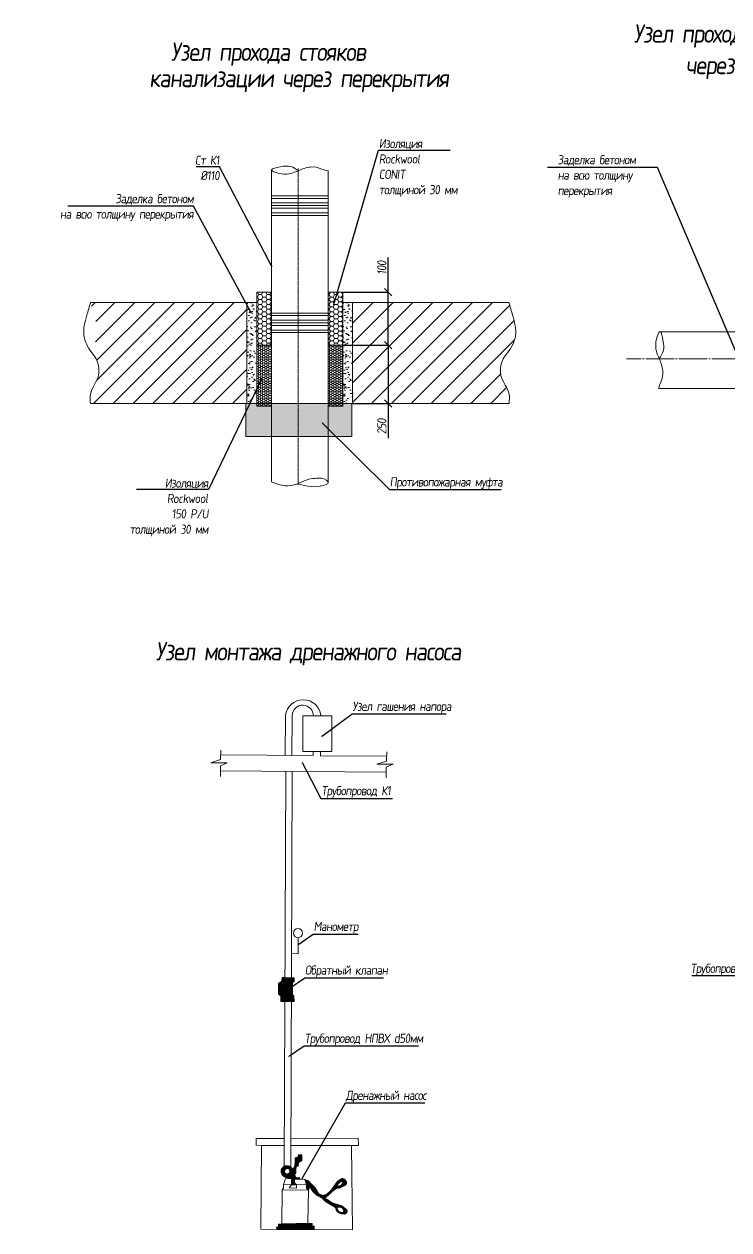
# Model space of a CAD drawing. Header units: millimetres. Extents: x -8689834 to 9419935, y -284943 to 166066.
# Drawn here: x -44076 to -24962, y -171868 to -139161 of the extents above; entities that cross this region are included whole.
import ezdxf
from ezdxf import colors
from ezdxf.entities.mleader import LeaderData, LeaderLine
from ezdxf.math import Vec2, Vec3

# ---------------------------------------------------------------- set-up
doc = ezdxf.new("R2010")
doc.units = ezdxf.units.MM
doc.header["$MEASUREMENT"] = 0
doc.linetypes.add('JIS_08_11', pattern=[12.8, 11, -0.6, 0.6, -0.6])
doc.linetypes.add('осевая', pattern=[50.8, 31.75, -6.35, 6.35, -6.35])
doc.layers.get('0').update_dxf_attribs({"color": 250, "lineweight": 9})
for name, color, linetype, lineweight in [('_ВК-Text К1', 7, 'Continuous', 30), ('_ВК-К14н', 165, 'Continuous', 40), ('_ВК-противопожарная муфта', 1, 'Continuous', 40), ('_ВК-текст В1', 7, 'Continuous', 25), ('_К1', 14, 'Continuous', 40), ('_Размер ВК', 7, 'Continuous', 30)]:
    doc.layers.add(name, color=color, linetype=linetype, lineweight=lineweight)
doc.layers.add('_Стены', color=7, linetype='Continuous')
doc.styles.add('ISOCPEUR', font='isocpeur.ttf', dxfattribs={"width": 0.7})
doc.styles.get("Standard").update_dxf_attribs({"font": 'isocpeur.ttf', "width": 0.7})
doc.styles.add('Основной', font='isocpeui.ttf')
doc.dimstyles.get("Standard").update_dxf_attribs({"dimtxt": 0.18, "dimasz": 0.18, "dimexe": 0.18, "dimexo": 0.0625, "dimgap": 0.09, "dimtad": 0, "dimtih": 1, "dimtoh": 1, "dimdec": 4, "dimzin": 0, "dimdsep": 46, "dimtxsty": 'Standard', "dimcen": 0.09, "dimadec": 0, "dimazin": 0, "dimtfac": 1, "dimtdec": 4, "dimtofl": 0, "dimtmove": 0, "dimatfit": 3, "dimfxl": 1, "dimtolj": 1, "dimtzin": 0, "dimarcsym": 0})
pattern_1 = [(45, (-196589.94, -93706.3), (-269.4077, 269.4077), [])]
pattern_2 = [(0, (-196589.943, -93706.29), (114.3, 65.991135), [76.2, -152.4]), (120, (-196589.943, -93706.29), (-114.3, 65.991136), [76.2, -152.4]), (60, (-196589.943, -93706.29), (2e-07, 131.982271), [-152.4, 76.2])]
pattern_3 = [(45, (45611.51074, 268162.3619), (-0.23665194517, 0.23665194517), [])]

# ---------------------------------------------------------------- blocks, each defined once
blk = doc.blocks.new('_Dot')
at = {"color": 0, "linetype": 'ByBlock', "lineweight": -2}
blk.add_line((-0.5, 0), (-1, 0), dxfattribs=at)
at = {"color": 0, "linetype": 'ByBlock', "const_width": 0.5}
blk.add_lwpolyline([(-0.25, 0, 1), (0.25, 0, 1)], format="xyb", close=True, dxfattribs=at)
blk = doc.blocks.new('_Oblique')
at = {"color": 0, "linetype": 'ByBlock', "lineweight": -2}
blk.add_line((-0.5, -0.5), (0.5, 0.5), dxfattribs=at)
blk = doc.blocks.new('*D2167')
at = {"layer": '_Размер ВК', "color": 0, "lineweight": 30, "transparency": 16777216}
for p, q in [((-34200, -146432), (-34200, -145493)), ((-35436, -146432), (-34200, -146432)), ((-34200, -147872), (-34200, -146432)), ((-35436, -147872), (-34200, -147872))]:
    blk.add_line(p, q, dxfattribs=at)
at = {"layer": '_Размер ВК', "color": 0, "lineweight": 30, "transparency": 16777216, "xscale": 200, "yscale": 200, "zscale": 200}
for p, rotation in [((-34200, -146432), 90), ((-34200, -147872), 270)]:
    blk.add_blockref('_Oblique', p, dxfattribs=dict(at, rotation=rotation))
at = {"layer": '_Размер ВК', "color": 0, "lineweight": 13, "transparency": 16777216, "insert": (-34375, -145774), "char_height": 250, "attachment_point": 5, "rotation": 90}
blk.add_mtext('\\A1;{\\Fsimplex|c0;\\Q7;\\W0.85;\\T0.9;100}', dxfattribs=at)
blk = doc.blocks.new('*D2168')
at = {"layer": '_Размер ВК', "color": 0, "lineweight": 30, "transparency": 16777216}
for p, q in [((-35435, -147872), (-34200, -147872)), ((-34200, -147872), (-34200, -149453)), ((-35168, -149453), (-34200, -149453)), ((-34200, -149453), (-34200, -150391))]:
    blk.add_line(p, q, dxfattribs=at)
at = {"layer": '_Размер ВК', "color": 0, "lineweight": 30, "transparency": 16777216, "xscale": 200, "yscale": 200, "zscale": 200}
for p, rotation in [((-34200, -147872), 90), ((-34200, -149453), 270)]:
    blk.add_blockref('_Oblique', p, dxfattribs=dict(at, rotation=rotation))
at = {"layer": '_Размер ВК', "color": 0, "lineweight": 13, "transparency": 16777216, "insert": (-34375, -150079), "char_height": 250, "attachment_point": 5, "rotation": 90}
blk.add_mtext('\\A1;{\\Fsimplex|c0;\\Q7;\\W0.85;\\T0.9;250}', dxfattribs=at)

msp = doc.modelspace()

# ---------------------------------------------------------------- hatches: boundary and pattern name
at = {"ltscale": 100, "transparency": 33554636}
h = msp.add_hatch(dxfattribs=at)
h.set_pattern_fill('ANSI31', scale=2.677411)
h.set_pattern_definition(pattern_3)
h.paths.add_polyline_path([(-37001.7, -165025.8), (-37080.4, -165023.5), (-37083.5, -165124.7), (-37178.1, -165187.9), (-37174.8, -165465.4), (-37111.8, -165525.8), (-37110, -165673.9), (-37004.3, -165672.6)])
h.paths.add_polyline_path([(-36826.1, -165031.1), (-37001.7, -165025.8), (-37004.3, -165672.6), (-36828.6, -165670.5)])
h.paths.add_polyline_path([(-36751.7, -165033.3), (-36826.1, -165031.1), (-36828.6, -165670.5), (-36755.9, -165669.7), (-36757.8, -165510.5), (-36795, -165491.7), (-36800.1, -165153), (-36754.1, -165132.6)])
h = msp.add_hatch(dxfattribs=at)
h.set_pattern_fill('ANSI31', scale=2.677411)
h.set_pattern_definition(pattern_3)
h.paths.add_polyline_path([(-36259.9, -171694), (-36380, -171692.3), (-37087.2, -171708.6), (-37175.5, -171709.5), (-37174.7, -171790), (-37227.4, -171790.5), (-37226.2, -171854.1), (-36206.8, -171860.9), (-36206.2, -171770.2), (-36261, -171769.4)])
h.paths.add_polyline_path([(-36810.7, -170201.6, 1.4178961), (-36997.8, -170436.4), (-36821.8, -170480.8), (-36822.9, -170642.6), (-36688.3, -170643.5), (-36744.8, -170591.7), (-36742.6, -170492.9), (-36634.8, -170495.3), (-36598.5, -170496.5), (-36597, -170454.4), (-36707.5, -170450.3), (-36745.1, -170354.5), (-36712.6, -170341.7), (-36699.9, -170142.6), (-36649.1, -170135.6), (-36626.5, -170026.8), (-36540.4, -169987.1), (-36543.1, -169833.4), (-36627.9, -169834.8), (-36651, -169903.6), (-36720.3, -169917.6), (-36723.5, -169993.2), (-36731.9, -170133.4), (-36790.5, -170251.3)])
h.paths.add_polyline_path([(-36865.8, -170277.7, -1), (-37016.5, -170277.7, -1)], flags=16)
h.paths.add_polyline_path([(-36382.8, -170530.6), (-36463.6, -170501.2), (-36417.5, -170645.2), (-36418.1, -170735.8), (-36367, -170788.8), (-36332.8, -170685.1), (-36232.5, -170833.2), (-36126, -170933.5), (-35989.2, -171011.4), (-35900.2, -171101.9), (-35763.6, -171177.6), (-35678.6, -171230.2), (-35626, -171272.6), (-35614.8, -171322.9), (-35585.1, -171372), (-35537.7, -171406.3), (-35468.4, -171434.2), (-35387.3, -171437.1), (-35335.2, -171415.2), (-35319.2, -171380.9), (-35324.7, -171320), (-35460.3, -171217.5), (-35600.6, -171171.4), (-35742.7, -171124.7), (-35843, -171050.4), (-35902.8, -171025.5), (-35902.3, -170992.9), (-35881.7, -170964.5), (-35786.3, -170887.4), (-35732.6, -170830.4), (-35599.7, -170737.2), (-35526.1, -170730.5), (-35427.9, -170680.9), (-35347, -170640), (-35328.8, -170562.7), (-35387, -170491), (-35444.6, -170472.1), (-35571.4, -170548), (-35664.9, -170679.2), (-35747.5, -170795.1), (-35876.5, -170912.4), (-35977.9, -170938.4), (-36094.7, -170883.5), (-36183.2, -170730), (-36309.6, -170603.7)])
h.paths.add_polyline_path([(-35596.2, -170677.9), (-35560.1, -170617.3), (-35515.1, -170569.5), (-35459.4, -170541.1), (-35442.2, -170575), (-35450.6, -170634), (-35472.1, -170651.5), (-35495.4, -170670.5), (-35543.5, -170684.8), (-35592, -170692.2)], flags=16)
h.paths.add_polyline_path([(-35587.3, -171248.7), (-35491.5, -171250.6), (-35440.2, -171278.2), (-35404.6, -171329.5), (-35399.7, -171362.1), (-35419.5, -171391.7), (-35455.9, -171396.6), (-35499.4, -171389.7), (-35552.7, -171364.1), (-35578.4, -171322.6), (-35589.2, -171272.3)], flags=16)
at = {"layer": '_ВК-противопожарная муфта', "lineweight": 13}
h = msp.add_hatch(color=256, dxfattribs=at)
h.dxf.hatch_style = 1
h.paths.add_polyline_path([(-38059.2, -149452.7), (-35183.6, -149452.7), (-35183.6, -150344.1), (-38059.2, -150344.1)])
at = {"layer": '_Стены', "lineweight": 13}
h = msp.add_hatch(dxfattribs=at)
h.set_pattern_fill('HONEY', scale=24)
h.set_pattern_definition(pattern_2)
h.paths.add_polyline_path([(-37766.6, -146431.6), (-37369.9, -146431.6), (-37369.9, -147872.3), (-37766.6, -147872.3)])
h = msp.add_hatch(dxfattribs=at)
h.set_pattern_fill('HONEY', scale=24)
h.set_pattern_definition(pattern_2)
h.paths.add_polyline_path([(-35833.1, -146431.6), (-35436.4, -146431.6), (-35436.4, -147872.3), (-35833.1, -147872.3)])
h = msp.add_hatch(dxfattribs=at)
h.set_pattern_fill('ANSI31', scale=120)
h.set_pattern_definition(pattern_1)
h.paths.add_polyline_path([(-42267.8, -148019.3), (-42275, -148029), (-42271.7, -148033.6), (-42265, -148042.8), (-42258.2, -148052), (-42251.4, -148061.2), (-42244.5, -148070.3), (-42237.5, -148079.4), (-42230.5, -148088.5), (-42223.5, -148097.5), (-42216.4, -148106.5), (-42209.4, -148115.5), (-42202.3, -148124.5), (-42195.3, -148133.5), (-42188.3, -148142.6), (-42181.4, -148151.7), (-42174.6, -148160.8), (-42167.8, -148169.9), (-42161.2, -148179.2), (-42154.7, -148188.5), (-42148.3, -148197.8), (-42142.1, -148207.3), (-42136.1, -148216.8), (-42130.3, -148226.5), (-42124.6, -148236.3), (-42119.2, -148246.2), (-42114, -148256.2), (-42109.1, -148266.4), (-42104.3, -148276.6), (-42099.8, -148287), (-42095.5, -148297.5), (-42091.4, -148308.1), (-42087.5, -148318.8), (-42083.8, -148329.6), (-42080.3, -148340.5), (-42077, -148351.4), (-42073.9, -148362.4), (-42070.9, -148373.5), (-42068.1, -148384.7), (-42065.5, -148395.9), (-42063.1, -148407.1), (-42060.8, -148418.4), (-42058.7, -148429.8), (-42056.7, -148441.1), (-42054.9, -148452.5), (-42053.3, -148464), (-42220.3, -148475.4), (-42170.5, -148533.2), (-42049.4, -148498.4), (-42048.4, -148509.8), (-42047.6, -148521.3), (-42047, -148532.8), (-42308, -148544.3), (-42046.4, -148555.8), (-42046.4, -148567.2), (-42046.6, -148578.6), (-42047, -148590.1), (-42047.6, -148601.4), (-42048.4, -148612.8), (-42049.4, -148624.1), (-42050.7, -148635.4), (-42052.1, -148646.6), (-42053.8, -148657.7), (-42055.8, -148668.9), (-42057.9, -148679.9), (-42060.4, -148690.9), (-42063, -148701.8), (-42065.9, -148712.7), (-42069, -148723.5), (-42072.3, -148734.2), (-42075.8, -148744.9), (-42079.4, -148755.6), (-42083.3, -148766.2), (-42087.4, -148776.7), (-42091.6, -148787.2), (-42095.9, -148797.7), (-42100.4, -148808.1), (-42105.1, -148818.5), (-42109.8, -148828.9), (-42114.7, -148839.2), (-42119.7, -148849.5), (-42124.8, -148859.8), (-42130, -148870.1), (-42135.3, -148880.3), (-42140.6, -148890.5), (-42146, -148900.8), (-42151.5, -148911), (-42157, -148921.1), (-42162.5, -148931.3), (-42168.1, -148941.5), (-42173.6, -148951.7), (-42179.2, -148961.9), (-42184.8, -148972.1), (-42190.4, -148982.3), (-42195.9, -148992.5), (-42201.4, -149002.7), (-42206.9, -149012.9), (-42212.3, -149023.2), (-42217.5, -149033.4), (-42222.7, -149043.7), (-42227.8, -149054), (-42232.8, -149064.4), (-42237.6, -149074.8), (-42242.3, -149085.2), (-42246.8, -149095.6), (-42251.2, -149106.1), (-42255.4, -149116.6), (-42259.3, -149127.1), (-42263.1, -149137.7), (-42266.6, -149148.4), (-42269.9, -149159.1), (-42273, -149169.8), (-42275.7, -149180.6), (-42278.2, -149191.5), (-42280.4, -149202.4), (-42282.4, -149213.4), (-42284, -149224.4), (-42285.4, -149235.5), (-42286.5, -149246.6), (-42287.4, -149257.8), (-42288.1, -149269), (-42288.6, -149280.3), (-42288.8, -149291.6), (-42288.9, -149303), (-42288.8, -149314.4), (-42288.6, -149325.8), (-42288.2, -149337.2), (-42287.7, -149348.7), (-42287, -149360.2), (-42286.3, -149371.7), (-42285.5, -149383.2), (-42284.5, -149394.8), (-42283.6, -149406.3), (-42282.5, -149417.9), (-42281.5, -149429.5), (-42280.4, -149441.1), (-42279.3, -149452.7), (-38034.6, -149452.7), (-38034.6, -146710.6), (-42274.8, -146710.6), (-42251.2, -146792.8), (-42227.6, -146875.1), (-42204, -146957.3), (-42180.2, -147039.5), (-42156.4, -147121.8), (-42133.8, -147204.4), (-42114.3, -147287.7), (-42099.7, -147372.2), (-42091.6, -147457.8), (-42091.2, -147543.7), (-42099.7, -147629), (-42117.7, -147712.9), (-42144.5, -147794.5), (-42179.3, -147872.8), (-42220.8, -147947.6)])
h = msp.add_hatch(dxfattribs=at)
h.set_pattern_fill('AR-CONC', scale=1.8)
h.set_pattern_definition([(50, (-208302, -93985.26), (327.9324, -28.69035), [34.29, -377.19]), (355, (-208302, -93985.26), (-63.43816, 343.9023), [27.432, -301.75305]), (100.45144, (-208274.67, -93987.66), (264.49424, 315.21195), [29.142, -320.56244]), (46.1842, (-208302, -93893.82), (487.9423, -75.6762), [51.435, -565.785]), (96.63556, (-208261.33, -93900.13), (427.3274, 445.367), [43.713, -480.8441]), (351.18415, (-208302, -93893.8), (427.3274, 445.367), [41.148, -452.6275]), (21, (-208256.28, -93916.68), (272.9059, -184.07736), [34.29, -377.19]), (326, (-208256.28, -93916.7), (111.24365, 331.53834), [27.432, -301.752]), (71.45144, (-208233.53, -93932.02), (384.14955, 147.461), [29.142, -320.5619]), (37.5, (-208302, -93985.26), (5.559486, 152.19907), [0, -298.0944, 0, -306.324, 0, -302.895]), (7.5, (-208302, -93985.26), (120.27539, 180.32503), [0, -174.6504, 0, -291.2364, 0, -115.443]), (327.5, (-208403.95, -93985.26), (244.06307, -10.31174), [0, -114.3, 0, -356.616, 0, -473.202]), (317.5, (-208449.67, -93985.26), (266.63253, 45.76768), [0, -148.59, 0, -236.8296, 0, -336.042])])
h.paths.add_polyline_path([(-38034.6, -146710.6), (-37766.6, -146710.6), (-37766.6, -149452.7), (-38034.6, -149452.7)])
h = msp.add_hatch(dxfattribs=at)
h.set_pattern_fill('AR-CONC', scale=1.8)
h.set_pattern_definition([(50, (-205703.8, -93985.26), (327.9324, -28.69035), [34.29, -377.19]), (355, (-205703.8, -93985.26), (-63.43816, 343.9023), [27.432, -301.75305]), (100.45144, (-205676.48, -93987.66), (264.49424, 315.21195), [29.142, -320.56244]), (46.1842, (-205703.8, -93893.82), (487.9423, -75.6762), [51.435, -565.785]), (96.63556, (-205663.14, -93900.13), (427.3274, 445.367), [43.713, -480.8441]), (351.18415, (-205703.8, -93893.8), (427.3274, 445.367), [41.148, -452.6275]), (21, (-205658.08, -93916.68), (272.9059, -184.07736), [34.29, -377.19]), (326, (-205658.08, -93916.7), (111.24365, 331.53834), [27.432, -301.752]), (71.45144, (-205635.34, -93932.02), (384.14955, 147.461), [29.142, -320.5619]), (37.5, (-205703.8, -93985.26), (5.559486, 152.19907), [0, -298.0944, 0, -306.324, 0, -302.895]), (7.5, (-205703.8, -93985.26), (120.27539, 180.32503), [0, -174.6504, 0, -291.2364, 0, -115.443]), (327.5, (-205805.76, -93985.26), (244.06307, -10.31174), [0, -114.3, 0, -356.616, 0, -473.202]), (317.5, (-205851.48, -93985.26), (266.63253, 45.76768), [0, -148.59, 0, -236.8296, 0, -336.042])])
h.paths.add_polyline_path([(-35436.4, -146710.6), (-35168.4, -146710.6), (-35168.4, -149452.7), (-35436.4, -149452.7)])
h = msp.add_hatch(dxfattribs=at)
h.set_pattern_fill('ANSI31', scale=120)
h.set_pattern_definition(pattern_1)
edge = h.paths.add_edge_path()
edge.add_spline(control_points=[(-30923.7, -149452.7), (-30915.4, -149365.5), (-30898.3, -149187.9), (-31034.3, -148944), (-31164.7, -148702.2), (-31157.5, -148446.4), (-31092.6, -148233.2), (-30942.2, -148057.7), (-30810.4, -147855.7), (-30734.2, -147599.2), (-30748.3, -147330.6), (-30835.4, -147034.5), (-30894.9, -146826.8), (-30928.2, -146710.6)], knot_values=[0, 0, 0, 0, 256.3570077, 522.5257775, 814.4924454, 1068.4565715, 1265.4540588, 1471.5898158, 1753.8146418, 1984.8129544, 2261.3911039, 2546.6718614, 2909.5074633, 2909.5074633, 2909.5074633, 2909.5074633], degree=3, periodic=0)
edge.add_line((-30928.2, -146710.6), (-35168.4, -146710.6))
edge.add_line((-35168.4, -146710.6), (-35168.4, -149452.7))
edge.add_line((-35168.4, -149452.7), (-30923.7, -149452.7))
h = msp.add_hatch(dxfattribs=at)
h.set_pattern_fill('HONEY', scale=12)
h.set_pattern_definition([(0, (-196589.943, -93706.288), (57.15, 32.995568), [38.1, -76.2]), (120, (-196589.943, -93706.288), (-57.15, 32.995568), [38.1, -76.2]), (60, (-196589.943, -93706.288), (1e-07, 65.991136), [-76.2, 38.1])])
h.paths.add_polyline_path([(-37766.6, -147872.3), (-37369.9, -147872.3), (-37369.9, -149525.6), (-37766.6, -149525.6)])
h = msp.add_hatch(dxfattribs=at)
h.set_pattern_fill('HONEY', scale=12)
h.set_pattern_definition([(0, (-194656.435, -93706.288), (57.15, 32.995568), [38.1, -76.2]), (120, (-194656.435, -93706.288), (-57.15, 32.995568), [38.1, -76.2]), (60, (-194656.435, -93706.288), (1e-07, 65.991136), [-76.2, 38.1])])
h.paths.add_polyline_path([(-35833.1, -147872.3), (-35436.4, -147872.3), (-35436.1, -149526.5), (-35832.8, -149526.5)])

# ---------------------------------------------------------------- linework, layer by layer
at = {"color": 7, "linetype": 'осевая', "lineweight": 13}
msp.add_line((-36639.6, -143077.7), (-36639.6, -151640.6), dxfattribs=at)
at = {"linetype": 'JIS_08_11', "lineweight": 13, "ltscale": 70}
msp.add_line((-18384, -148241.7), (-27738.6, -148241.7), dxfattribs=at)
at = {"color": 18, "ltscale": 100, "true_color": 0x000000}
for points in [[(-36985.7, -157912.5), (-36993.7, -158998)], [(-36804.8, -157913.8), (-36812.7, -158999.9)], [(-36026.4, -157913.8), (-36026.4, -157920.9)], [(-38754, -159569.2), (-38754, -159278.3), (-38572, -159197.3), (-39010.1, -159197.3), (-38746.4, -159112.2), (-38744.4, -158858.8)], [(-36238.6, -158887.8), (-36239.5, -159004.1)], [(-36033.5, -158887.8), (-36034.4, -159005.6)], [(-34252.6, -159609.4), (-34252.6, -159318.6), (-34070.6, -159237.6), (-34508.7, -159237.6), (-34245, -159152.5), (-34243, -158899.1)], [(-36239.5, -159004.1), (-38745.4, -158985.8)], [(-34245.5, -159018.7), (-36034.4, -159005.6)], [(-34252.6, -159451.5), (-38754, -159418.5)], [(-36979.6, -159431.5), (-37022, -170145.5)], [(-36803.8, -159432.8), (-36846.3, -170161.4)], [(-36823.4, -164375.3), (-36647.5, -164376), (-36647.5, -163942.1)], [(-37111.8, -165525.8), (-37110, -165673.9), (-36755.9, -165669.7), (-36757.8, -165510.5), (-36795, -165491.7), (-36800.1, -165153), (-36754.1, -165132.6), (-36751.7, -165033.3), (-37080.4, -165023.5), (-37083.5, -165124.7), (-37178.1, -165187.9), (-37174.8, -165465.4), (-37111.8, -165525.8)], [(-37784.4, -169379.7), (-37779.2, -169574.3), (-37636.5, -169575.1), (-37651.8, -171851.2), (-35166.6, -171867.9), (-35198.5, -169582.1), (-35010.9, -169579.5), (-35013.7, -169384.3), (-36843.3, -169386.7)], [(-37019, -169386.9), (-37784.1, -169387.9)], [(-37636.5, -169575.1), (-37019.7, -169576.9)], [(-36844, -169577.4), (-35198.5, -169582.1)], [(-36810.7, -170201.6), (-36790.5, -170251.3), (-36731.9, -170133.4), (-36723.5, -169993.2), (-36720.3, -169917.6), (-36651, -169903.6), (-36627.9, -169834.8), (-36543.1, -169833.4), (-36540.4, -169987.1), (-36626.5, -170026.8), (-36649.1, -170135.6), (-36699.9, -170142.6), (-36712.6, -170341.7), (-36745.1, -170354.5), (-36707.5, -170450.3), (-36597, -170454.4), (-36598.5, -170496.5)], [(-37073.8, -170778.7), (-37040.8, -170738.6), (-37043.4, -170641.2), (-36417.5, -170645.2), (-36418.1, -170735.8), (-36367, -170788.8)], [(-37043.4, -170641.2), (-36989.6, -170477.4), (-36821.8, -170480.8), (-36822.9, -170642.6), (-36884.4, -170731.2), (-36688.9, -170739.8), (-36688.3, -170643.5), (-36744.8, -170591.7), (-36742.6, -170492.9), (-36634.8, -170495.3), (-36463.6, -170501.2), (-36417.5, -170645.2)], [(-36997.8, -170436.4), (-36821.8, -170480.8)], [(-36463.6, -170501.2), (-36382.8, -170530.6), (-36309.6, -170603.7), (-36183.2, -170730), (-36094.7, -170883.5), (-35977.9, -170938.4), (-35876.5, -170912.4), (-35747.5, -170795.1), (-35664.9, -170679.2), (-35571.4, -170548), (-35444.6, -170472.1), (-35387, -170491), (-35328.8, -170562.7), (-35347, -170640), (-35427.9, -170680.9), (-35526.1, -170730.5), (-35599.7, -170737.2), (-35732.6, -170830.4), (-35786.3, -170887.4), (-35881.7, -170964.5), (-35902.3, -170992.9), (-35902.8, -171025.5), (-35843, -171050.4), (-35742.7, -171124.7), (-35600.6, -171171.4), (-35460.3, -171217.5), (-35324.7, -171320), (-35319.2, -171380.9), (-35335.2, -171415.2), (-35387.3, -171437.1), (-35468.4, -171434.2), (-35537.7, -171406.3), (-35585.1, -171372), (-35614.8, -171322.9), (-35626, -171272.6), (-35678.6, -171230.2), (-35763.6, -171177.6), (-35900.2, -171101.9), (-35989.2, -171011.4), (-36126, -170933.5), (-36232.5, -170833.2), (-36332.8, -170685.1), (-36367, -170788.8)], [(-35596.2, -170677.9), (-35560.1, -170617.3), (-35515.1, -170569.5), (-35459.4, -170541.1), (-35442.2, -170575), (-35450.6, -170634), (-35472.1, -170651.5), (-35495.4, -170670.5), (-35543.5, -170684.8), (-35592, -170692.2), (-35596.2, -170677.9)], [(-37226.2, -171854.1), (-37227.4, -171790.5), (-37174.7, -171790), (-37175.5, -171709.5), (-37087.2, -171708.6), (-37073.8, -170778.7), (-36367, -170788.8), (-36380, -171692.3), (-36259.9, -171694), (-36261, -171769.4), (-36206.2, -171770.2), (-36206.8, -171860.9)], [(-35587.3, -171248.7), (-35491.5, -171250.6), (-35440.2, -171278.2), (-35404.6, -171329.5), (-35399.7, -171362.1), (-35419.5, -171391.7), (-35455.9, -171396.6), (-35499.4, -171389.7), (-35552.7, -171364.1), (-35578.4, -171322.6), (-35589.2, -171272.3), (-35587.3, -171248.7)], [(-37087.2, -171708.6), (-36380, -171692.3)]]:
    msp.add_lwpolyline(points, dxfattribs=at)
msp.add_lwpolyline([(-36518.2, -157920.9), (-35732.5, -157920.9), (-35732.5, -158887.8), (-36518.2, -158887.8)], close=True, dxfattribs=at)
for centre, radius in [((-36647.5, -163817.4), 124.7), ((-36941.2, -170277.7), 75.4)]:
    msp.add_circle(centre, radius, dxfattribs=at)
for centre, radius, start, end in [((-36506.1, -157971.2), 483.2, 6.82011, 173.0217), ((-36518.2, -157920.9), 286.7, 358.58637, 178.58637), ((-36946.1, -170285.7), 159.4, 31.83724, 251.06051)]:
    msp.add_arc(centre, radius, start, end, dxfattribs=at)
at = {"layer": '_ВК-К14н', "lineweight": 13}
for p, q in [((-18364.6, -147511.4), (-26824.8, -147511.4)), ((-18388.5, -149048.2), (-26857.8, -149048.2))]:
    msp.add_line(p, q, dxfattribs=at)
msp.add_spline([(-26853.3, -148233.9), (-26740.1, -148029.6), (-26749.2, -147739.9), (-26826.1, -147503.6), (-26939.2, -147780.6), (-26853.3, -148233.9), (-26753.7, -148559.3), (-26808, -148876.2), (-26857.8, -149040.3), (-26857.8, -149048.2)], degree=3, dxfattribs=at)
at = {"layer": '_ВК-противопожарная муфта', "lineweight": 13}
msp.add_lwpolyline([(-38059.2, -149452.7), (-35183.6, -149452.7), (-35183.6, -150344.1), (-38059.2, -150344.1)], close=True, dxfattribs=at)
at = {"layer": '_К1', "lineweight": 13}
for p, q in [((-37369.9, -143117.1), (-37369.9, -151577.3)), ((-35833.1, -143141), (-35833.1, -151610.3)), ((-37369.9, -144083.4), (-35833.1, -144083.4)), ((-37369.9, -147265.9), (-35833.1, -147265.9))]:
    msp.add_line(p, q, dxfattribs=at)
for points in [[(-36639.6, -143136.5), (-36843.8, -143023.4), (-37133.6, -143032.4), (-37369.9, -143109.4), (-37092.8, -143222.5), (-36639.6, -143136.5), (-36314.2, -143037), (-35997.3, -143091.3), (-35833.1, -143141), (-35825.2, -143141)], [(-37369.9, -151577.3), (-37056.1, -151673.7), (-36797.7, -151670.3), (-36639.6, -151625.5), (-36356.8, -151508.4), (-36147.3, -151478.6), (-35874.5, -151536), (-35833.1, -151591.1), (-36050.2, -151694.4), (-36370.5, -151690.9), (-36639.6, -151628.9), (-36639.3, -151628.9)]]:
    msp.add_spline(points, degree=3, dxfattribs=at)
at = {"layer": '_Стены', "color": 7, "lineweight": 13}
for p, q in [((-42274.8, -146710.6), (-38034.6, -146710.6)), ((-38034.6, -146710.6), (-38034.6, -149452.7)), ((-30928.2, -146710.6), (-35168.4, -146710.6)), ((-35168.4, -146710.6), (-35168.4, -149452.7)), ((-38034.6, -149452.7), (-42279.3, -149452.7)), ((-35168.4, -149452.7), (-30923.7, -149452.7))]:
    msp.add_line(p, q, dxfattribs=at)
for points in [[(-37369.9, -143822.6), (-35833.1, -143822.6), (-35833.1, -144351.7), (-37369.9, -144351.7)], [(-37369.9, -143888.7), (-35833.1, -143888.7), (-35833.1, -144011.8), (-37369.9, -144011.8)], [(-37369.9, -144157.5), (-35833.1, -144157.5), (-35833.1, -144280.6), (-37369.9, -144280.6)], [(-38034.6, -146710.6), (-37766.6, -146710.6), (-37766.6, -149452.7), (-38034.6, -149452.7)], [(-35436.4, -146710.6), (-35168.4, -146710.6), (-35168.4, -149452.7), (-35436.4, -149452.7)], [(-37369.9, -147001.3), (-35833.1, -147001.3), (-35833.1, -147530.4), (-37369.9, -147530.4)], [(-37369.9, -147067.4), (-35833.1, -147067.4), (-35833.1, -147190.5), (-37369.9, -147190.5)], [(-37369.9, -147336.3), (-35833.1, -147336.3), (-35833.1, -147459.4), (-37369.9, -147459.4)]]:
    msp.add_lwpolyline(points, close=True, dxfattribs=at)
at = {"layer": '_Стены', "color": 253, "lineweight": 13}
for points in [[(-37369.9, -146431.6), (-37766.6, -146431.6), (-37766.6, -147872.3), (-37369.9, -147872.3)], [(-35436.4, -146431.6), (-35833.1, -146431.6), (-35833.1, -147872.3), (-35436.4, -147872.3)]]:
    msp.add_lwpolyline(points, close=True, dxfattribs=at)
at = {"layer": '_Стены', "color": 251, "lineweight": 13}
for points in [[(-37766.6, -147872.3), (-37369.9, -147872.3), (-37369.9, -149525.6), (-37766.6, -149525.6)], [(-35833.1, -147872.3), (-35436.4, -147872.3), (-35435.5, -149526.5), (-35833.4, -149526.5)]]:
    msp.add_lwpolyline(points, close=True, dxfattribs=at)
at = {"layer": '_Стены', "color": 7, "lineweight": 13}
for points in [[(-42274.8, -146710.6), (-42375.2, -147059.3), (-42444.4, -147336), (-42452.4, -147612.5), (-42388.5, -147834.5), (-42240.9, -148075), (-42121, -148242.8), (-42058.7, -148429.6), (-42058.7, -148683.6), (-42173.8, -148951.9), (-42279.3, -149196.3), (-42279.3, -149452.7)], [(-30928.2, -146710.6), (-30827.8, -147059.3), (-30758.6, -147336), (-30750.6, -147612.5), (-30814.5, -147834.5), (-30962.1, -148075), (-31081.9, -148242.8), (-31144.3, -148429.6), (-31144.3, -148683.6), (-31029.2, -148951.9), (-30923.7, -149196.3), (-30923.7, -149452.7)]]:
    msp.add_spline(points, degree=3, dxfattribs=at)

# ---------------------------------------------------------------- texts
at = {"linetype": 'Continuous', "lineweight": 13, "insert": (-27542.4, -139482.3), "char_height": 500, "width": 8625.608, "attachment_point": 4, "style": 'Основной'}
msp.add_mtext('{\\Fsimplex|c204;\\Q7;\\W0.85;\\T0.9;\\C7;Узел прохода сетей К14н}', dxfattribs=at)
at = {"linetype": 'Continuous', "lineweight": 13, "char_height": 500, "attachment_point": 4, "style": 'Основной'}
for s, insert in [('{\\Fsimplex|c204;\\Q7;\\W0.85;\\T0.9;\\C7;Узел прохода стояков }', (-40093.5, -139976.1)), ('{\\Fsimplex|c204;\\Q7;\\W0.85;\\T0.9;\\C7; через стену}', (-26390.5, -140337.1)), ('{\\Fsimplex|c204;\\Q7;\\W0.85;\\T0.9;\\C7;канализации через перекрытия}', (-40684.9, -140689.4)), ('{\\Fsimplex|c204;\\Q7;\\W0.85;\\T0.9;\\C7;Узел монтажа дренажного насоса}', (-40506.2, -156240.7))]:
    msp.add_mtext(s, dxfattribs=dict(at, insert=insert))

# ---------------------------------------------------------------- dimensions: what is measured, and where the dimension line sits
at = {"layer": '_Размер ВК', "lineweight": 13}
for base, p1, p2, text, picture, middle in [((-34200.3, -146431.6), (-35436.4, -147872.3), (-35436.4, -146431.6), '{\\Fsimplex|c0;\\Q7;\\W0.85;\\T0.9;100}', '*D2167', (-34200.3, -145774.1)), ((-34200.3, -147872.3), (-35168.4, -149452.7), (-35435.2, -147872.3), '{\\Fsimplex|c0;\\Q7;\\W0.85;\\T0.9;250}', '*D2168', (-34200.3, -150078.8))]:
    dim = msp.add_linear_dim(base=base, p1=p1, p2=p2, angle=90, text=text, dimstyle='Standard', override={"dimtxt": 250, "dimasz": 200, "dimgap": 50, "dimtad": 1, "dimtih": 0, "dimtoh": 0, "dimdec": 0, "dimblk": 'Oblique', "dimcen": 100, "dimtdec": 0, "dimlwd": 30, "dimlwe": 30}, dxfattribs=at)
    dim.commit()
    dim.dimension.update_dxf_attribs({"geometry": picture, "text_midpoint": middle, "dimtype": 160})

# ---------------------------------------------------------------- leaders
at = {"layer": '_ВК-Text К1', "color": 7, "lineweight": 13}
ml = msp.add_multileader_mtext('Standard', dxfattribs=at)
ml.set_content('{\\Fsimplex|c204;\\Q7;\\W0.85;\\T0.9;Изоляция\\P\\Fsimplex|c0;Rockwool\\PCONIT\\P\\Fsimplex|c204;толщиной \\Fsimplex|c0;30 \\Fsimplex|c204;мм}', color=7, style='ISOCPEUR')
ml.set_leader_properties()
ml.set_arrow_properties(name='DOT')
ml.build(insert=Vec2(0, 0))
ml.multileader.update_dxf_attribs({"text_left_attachment_type": 6, "text_right_attachment_type": 6, "arrow_head_size": 25})
ctx = ml.context
ctx.base_point, ctx.char_height, ctx.arrow_head_size, ctx.plane_origin = Vec3(-34458.3, -142576.5), 250, 25, Vec3(-30811, -147097.4)
ctx.left_attachment, ctx.right_attachment = 6, 6
notes = []
notes.append((ctx, [(1, (1, 1, 0), (-34466.3, -142576.5), (1, 0), 8, [(0, [(-35680.3, -146788.9)], 0, [])])]))
ctx.mtext.insert, ctx.mtext.width, ctx.mtext.flow_direction = Vec3(-34456.3, -142276.5), 4586.199, 5
ml = msp.add_multileader_mtext('Standard', dxfattribs=at)
ml.set_content('{\\Fsimplex|c204;\\Q7;\\W0.85;\\T0.9;Ст К\\Fsimplex|c0;1\\P%%C110}', color=7, style='ISOCPEUR')
ml.set_leader_properties()
ml.set_arrow_properties(name='DOT')
ml.build(insert=Vec2(0, 0))
ml.multileader.update_dxf_attribs({"text_left_attachment_type": 6, "text_right_attachment_type": 6, "arrow_head_size": 25})
ctx = ml.context
ctx.base_point, ctx.char_height, ctx.arrow_head_size, ctx.plane_origin = Vec3(-39650, -143028.2), 250, 25, Vec3(-39616.2, -147136.3)
ctx.left_attachment, ctx.right_attachment, ctx.text_align_type = 6, 6, 2
notes.append((ctx, [(0, (1, 1, 0), (-38775.7, -143028.2), (-1, 0), 8, [(0, [(-37354.7, -145736)], 0, [])])]))
ctx.mtext.insert, ctx.mtext.width, ctx.mtext.alignment, ctx.mtext.flow_direction = Vec3(-38785.7, -142728.2), 4586.199, 3, 5
ml = msp.add_multileader_mtext('Standard', dxfattribs=at)
ml.set_content('{\\Fsimplex|c204;\\Q7;\\W0.85;\\T0.9;Заделка бетоном\\Pна всю толщину перекрытия}', color=7, style='ISOCPEUR')
ml.set_leader_properties()
ml.set_arrow_properties(name='DOT')
ml.build(insert=Vec2(0, 0))
ml.multileader.update_dxf_attribs({"text_left_attachment_type": 6, "text_right_attachment_type": 6, "arrow_head_size": 25})
ctx = ml.context
ctx.base_point, ctx.char_height, ctx.arrow_head_size, ctx.plane_origin = Vec3(-43967.6, -144103.7), 250, 25, Vec3(-40320.4, -148211.8)
ctx.left_attachment, ctx.right_attachment, ctx.text_align_type = 6, 6, 2
notes.append((ctx, [(0, (1, 1, 0), (-39479.9, -144103.7), (-1, 0), 8, [(0, [(-37915.7, -146993)], 0, [])])]))
ctx.mtext.insert, ctx.mtext.width, ctx.mtext.alignment, ctx.mtext.flow_direction = Vec3(-39489.9, -143770.4), 4586.199, 3, 5
ml = msp.add_multileader_mtext('Standard', dxfattribs=at)
ml.set_content('{\\Fsimplex|c204;\\Q7;\\W0.85;\\T0.9;Изоляция\\P\\Fsimplex|c0;Rockwool\\P150 P/U\\P\\Fsimplex|c204;толщиной \\Fsimplex|c0;30 \\Fsimplex|c204;мм}', color=7, style='ISOCPEUR')
ml.set_leader_properties()
ml.set_arrow_properties(name='DOT')
ml.build(insert=Vec2(0, 0))
ml.multileader.update_dxf_attribs({"text_left_attachment_type": 6, "text_right_attachment_type": 6, "arrow_head_size": 25})
ctx = ml.context
ctx.base_point, ctx.char_height, ctx.arrow_head_size, ctx.plane_origin = Vec3(-41762.3, -151786.8), 250, 25, Vec3(-38076.6, -156307.7)
ctx.left_attachment, ctx.right_attachment, ctx.text_align_type = 6, 6, 2
notes.append((ctx, [(0, (1, 1, 0), (-39079.9, -151786.8), (-1, 0), 8, [(0, [(-37625.5, -148767.3)], 0, [])])]))
ctx.mtext.insert, ctx.mtext.width, ctx.mtext.alignment, ctx.mtext.flow_direction = Vec3(-39089.9, -151486.8), 4586.199, 3, 5
ml = msp.add_multileader_mtext('Standard', dxfattribs=at)
ml.set_content('{\\Fsimplex|c204;\\Q7;\\W0.85;\\T0.9;Противопожарная муфта}', color=7, style='ISOCPEUR')
ml.set_leader_properties()
ml.set_arrow_properties(name='DOT')
ml.build(insert=Vec2(0, 0))
ml.multileader.update_dxf_attribs({"text_left_attachment_type": 6, "text_right_attachment_type": 6, "arrow_head_size": 25})
ctx = ml.context
ctx.base_point, ctx.char_height, ctx.arrow_head_size, ctx.plane_origin = Vec3(-34161.6, -151786.8), 250, 25, Vec3(-30514.4, -156307.7)
ctx.left_attachment, ctx.right_attachment = 6, 6
notes.append((ctx, [(1, (1, 1, 0), (-34169.6, -151786.8), (1, 0), 8, [(0, [(-35989.1, -149978.6)], 0, [])])]))
ctx.mtext.insert, ctx.mtext.width, ctx.mtext.flow_direction = Vec3(-34159.6, -151453.4), 4586.199, 5
ml = msp.add_multileader_mtext('Standard', dxfattribs=at)
ml.set_content('{\\Fsimplex|c204;\\Q7;\\W0.85;\\T0.9;Узел гашения напора}', color=7, style='ISOCPEUR')
ml.set_leader_properties()
ml.set_arrow_properties(name='DOT')
ml.build(insert=Vec2(0, 0))
ml.multileader.update_dxf_attribs({"text_left_attachment_type": 6, "text_right_attachment_type": 6, "arrow_head_size": 25})
ctx = ml.context
ctx.base_point, ctx.char_height, ctx.arrow_head_size, ctx.plane_origin = Vec3(-35169.7, -157873.5), 250, 25, Vec3(-31522.4, -162394.4)
ctx.left_attachment, ctx.right_attachment = 6, 6
notes.append((ctx, [(1, (1, 1, 0), (-35177.7, -157873.5), (1, 0), 8, [(0, [(-36007.7, -158477.1)], 0, [])])]))
ctx.mtext.insert, ctx.mtext.width, ctx.mtext.flow_direction = Vec3(-35167.7, -157540.2), 4586.199, 5
ml = msp.add_multileader_mtext('Standard', dxfattribs=at)
ml.set_content('{\\Fsimplex|c204;\\Q7;\\W0.85;\\T0.9;Трубопровод К1}', color=7, style='ISOCPEUR')
ml.set_leader_properties()
ml.set_arrow_properties(name='DOT')
ml.build(insert=Vec2(0, 0))
ml.multileader.update_dxf_attribs({"text_left_attachment_type": 6, "text_right_attachment_type": 6, "arrow_head_size": 25})
ctx = ml.context
ctx.base_point, ctx.char_height, ctx.arrow_head_size, ctx.plane_origin = Vec3(-36016.7, -160162.4), 250, 25, Vec3(-32369.5, -164683.3)
ctx.left_attachment, ctx.right_attachment = 6, 6
notes.append((ctx, [(1, (1, 1, 0), (-36024.7, -160162.4), (1, 0), 8, [(0, [(-36537.4, -159183.5)], 0, [])])]))
ctx.mtext.insert, ctx.mtext.width, ctx.mtext.flow_direction = Vec3(-36014.7, -159829.1), 4586.199, 5
ml = msp.add_multileader_mtext('Standard', dxfattribs=at)
ml.set_content('{\\Fsimplex|c204;\\Q7;\\W0.85;\\T0.9;Манометр}', color=7, style='ISOCPEUR')
ml.set_leader_properties()
ml.set_arrow_properties(name='DOT')
ml.build(insert=Vec2(0, 0))
ml.multileader.update_dxf_attribs({"text_left_attachment_type": 6, "text_right_attachment_type": 6, "arrow_head_size": 25})
ctx = ml.context
ctx.base_point, ctx.char_height, ctx.arrow_head_size, ctx.plane_origin = Vec3(-36225.3, -163844.7), 250, 25, Vec3(-32578.1, -168365.6)
ctx.left_attachment, ctx.right_attachment = 6, 6
notes.append((ctx, [(1, (1, 1, 0), (-36233.3, -163844.7), (1, 0), 8, [(0, [(-36650.4, -164130.3)], 0, [])])]))
ctx.mtext.insert, ctx.mtext.width, ctx.mtext.flow_direction = Vec3(-36223.3, -163511.3), 4586.199, 5
ml = msp.add_multileader_mtext('Standard', dxfattribs=at)
ml.set_content('{\\Fsimplex|c204;\\Q7;\\W0.85;\\T0.9;Обратный клапан}', color=7, style='ISOCPEUR')
ml.set_leader_properties()
ml.set_arrow_properties(name='DOT')
ml.build(insert=Vec2(0, 0))
ml.multileader.update_dxf_attribs({"text_left_attachment_type": 6, "text_right_attachment_type": 6, "arrow_head_size": 25})
ctx = ml.context
ctx.base_point, ctx.char_height, ctx.arrow_head_size, ctx.plane_origin = Vec3(-36459, -165029.4), 250, 25, Vec3(-32811.8, -169550.3)
ctx.left_attachment, ctx.right_attachment = 6, 6
notes.append((ctx, [(1, (1, 1, 0), (-36467, -165029.4), (1, 0), 8, [(0, [(-36884, -165315)], 0, [])])]))
ctx.mtext.insert, ctx.mtext.width, ctx.mtext.flow_direction = Vec3(-36457, -164696.1), 4586.199, 5
ml = msp.add_multileader_mtext('Standard', dxfattribs=at)
ml.set_content('{\\Fsimplex|c204;\\Q7;\\W0.85;\\T0.9;Трубопровод системы К1п}', color=7, style='ISOCPEUR')
ml.set_leader_properties()
ml.set_arrow_properties(name='DOT')
ml.build(insert=Vec2(0, 0))
ml.multileader.update_dxf_attribs({"text_left_attachment_type": 6, "text_right_attachment_type": 6, "arrow_head_size": 25})
ctx = ml.context
ctx.base_point, ctx.char_height, ctx.arrow_head_size, ctx.plane_origin = Vec3(-26782.5, -164980.8), 250, 25, Vec3(-21658.2, -169501.7)
ctx.left_attachment, ctx.right_attachment, ctx.text_align_type = 6, 6, 2
notes.append((ctx, [(0, (1, 1, 0), (-22821.4, -164980.8), (-1, 0), 8, [(0, [(-22504.1, -165999.4)], 0, [])])]))
ctx.mtext.insert, ctx.mtext.width, ctx.mtext.alignment, ctx.mtext.flow_direction = Vec3(-22831.4, -164647.5), 4586.199, 3, 5
ml = msp.add_multileader_mtext('Standard', dxfattribs=at)
ml.set_content('{\\Fsimplex|c204;\\Q7;\\W0.85;\\T0.9;Трубопровод НПВХ \\Fsimplex|c0;d50\\Fsimplex|c204;мм}', color=7, style='ISOCPEUR')
ml.set_leader_properties()
ml.set_arrow_properties(name='DOT')
ml.build(insert=Vec2(0, 0))
ml.multileader.update_dxf_attribs({"text_left_attachment_type": 6, "text_right_attachment_type": 6, "arrow_head_size": 25})
ctx = ml.context
ctx.base_point, ctx.char_height, ctx.arrow_head_size, ctx.plane_origin = Vec3(-36473.1, -166878.3), 250, 25, Vec3(-32825.9, -171399.2)
ctx.left_attachment, ctx.right_attachment = 6, 6
notes.append((ctx, [(1, (1, 1, 0), (-36481.1, -166878.3), (1, 0), 8, [(0, [(-36898.1, -167163.9)], 0, [])])]))
ctx.mtext.insert, ctx.mtext.width, ctx.mtext.flow_direction = Vec3(-36471.1, -166545), 4586.199, 5
ml = msp.add_multileader_mtext('Standard', dxfattribs=at)
ml.set_content('{\\Fsimplex|c204;\\Q7;\\W0.85;\\T0.9;Дренажный насос}', color=7, style='ISOCPEUR')
ml.set_leader_properties()
ml.set_arrow_properties(name='DOT')
ml.build(insert=Vec2(0, 0))
ml.multileader.update_dxf_attribs({"text_left_attachment_type": 6, "text_right_attachment_type": 6, "arrow_head_size": 25})
ctx = ml.context
ctx.base_point, ctx.char_height, ctx.arrow_head_size, ctx.plane_origin = Vec3(-35355.5, -168425.5), 250, 25, Vec3(-31708.3, -172946.4)
ctx.left_attachment, ctx.right_attachment = 6, 6
notes.append((ctx, [(1, (1, 1, 0), (-35363.5, -168425.5), (1, 0), 8, [(0, [(-36549.2, -170498.2)], 0, [])])]))
ctx.mtext.insert, ctx.mtext.width, ctx.mtext.flow_direction = Vec3(-35353.5, -168092.1), 4586.199, 5
at = {"layer": '_ВК-текст В1', "color": 7, "lineweight": 13}
ml = msp.add_multileader_mtext('Standard', dxfattribs=at)
ml.set_content('{\\Fsimplex|c204;\\Q7;\\W0.85;\\T0.9;Заделка бетоном\\Pна всю толщину\\Pперекрытия}', color=7, style='Основной')
ml.set_leader_properties()
ml.build(insert=Vec2(0, 0))
ml.multileader.update_dxf_attribs({"text_left_attachment_type": 6, "text_right_attachment_type": 6, "dogleg_length": 50, "arrow_head_size": 25})
ctx = ml.context
ctx.base_point, ctx.char_height, ctx.arrow_head_size, ctx.landing_gap_size, ctx.plane_origin = Vec3(-29616.4, -143047.8), 250, 25, 10, Vec3(-29266.7, -146980.2)
ctx.left_attachment, ctx.right_attachment = 6, 6
notes.append((ctx, [(1, (1, 1, 0), (-26897.6, -143047.8), (-1, 0), 50, [(0, [(-23667.1, -146983.3), (-24109.9, -149612.9)], 0, [])])]))
ctx.mtext.insert, ctx.mtext.flow_direction = Vec3(-29606.4, -142714.5), 5
for ctx, leaders in notes:
    for number, flags, end, landing, length, lines in leaders:
        leader = LeaderData()
        leader.index, (leader.has_last_leader_line, leader.has_dogleg_vector, leader.attachment_direction) = number, flags
        leader.last_leader_point, leader.dogleg_vector, leader.dogleg_length = Vec3(end), Vec3(landing), length
        for number, points, colour, breaks in lines:
            line = LeaderLine()
            line.index, line.vertices, line.color, line.breaks = number, Vec3.list(points), colors.encode_raw_color(colour), breaks
            leader.lines.append(line)
        ctx.leaders.append(leader)

doc.saveas('drawing.dxf')
